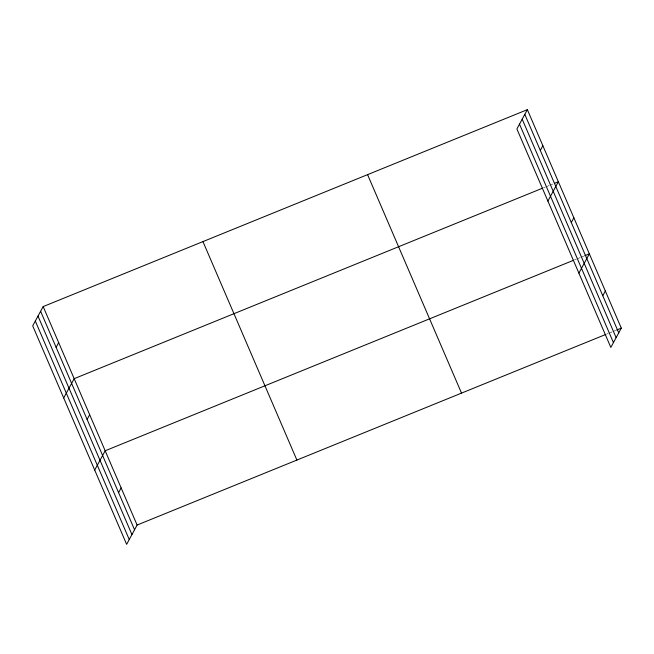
<?xml version="1.0" encoding="UTF-8"?>
<svg xmlns="http://www.w3.org/2000/svg" width="654" height="654" viewBox="0 0 654 654"><rect width="100%" height="100%" fill="white"/><g stroke="black" fill="none" stroke-linecap="round" stroke-linejoin="round"><path stroke-width="0.49" stroke-dasharray="3.27 2.45" d="M543.499 187.804L545.354 187.044M546.286 186.668L549.074 185.532M549.998 185.156L552.785 184.019M574.498 259.9L576.354 259.139M577.286 258.763L580.073 257.627M580.997 257.251L583.785 256.123M606.438 334.178L608.294 333.426M609.226 333.041L612.013 331.913M612.937 331.537L615.725 330.401"/><path stroke-width="0.98" d="M527.361 109.659L516.889 128.952L610.828 347.421L621.3 328.136L527.361 109.659L43.172 306.579L32.7 325.864L126.639 544.341L137.111 525.048L605.506 334.554M56.113 347.339L58.672 342.622M63.7 397.967L74.172 378.674L542.567 188.18M87.113 419.435L89.672 414.726M94.699 470.062L105.171 450.769L573.566 260.276M118.587 492.626L121.137 487.909M540.302 150.42L542.861 145.711M547.889 201.048L558.361 181.755L554.649 183.267M571.302 222.515L573.86 217.807M578.888 273.143L589.36 253.85L584.717 255.739M602.775 295.706L605.334 290.989M616.657 330.025L621.3 328.136M524.802 114.368L618.741 332.845M522.194 119.183L616.133 337.652M519.505 124.137L613.436 342.614M367.581 174.643L461.52 393.119M202.953 241.596L296.891 460.064M43.172 306.579L137.111 525.048M40.613 311.288L134.552 529.765M38.006 316.103L131.936 534.571M35.316 321.057L129.247 539.534"/></g></svg>
